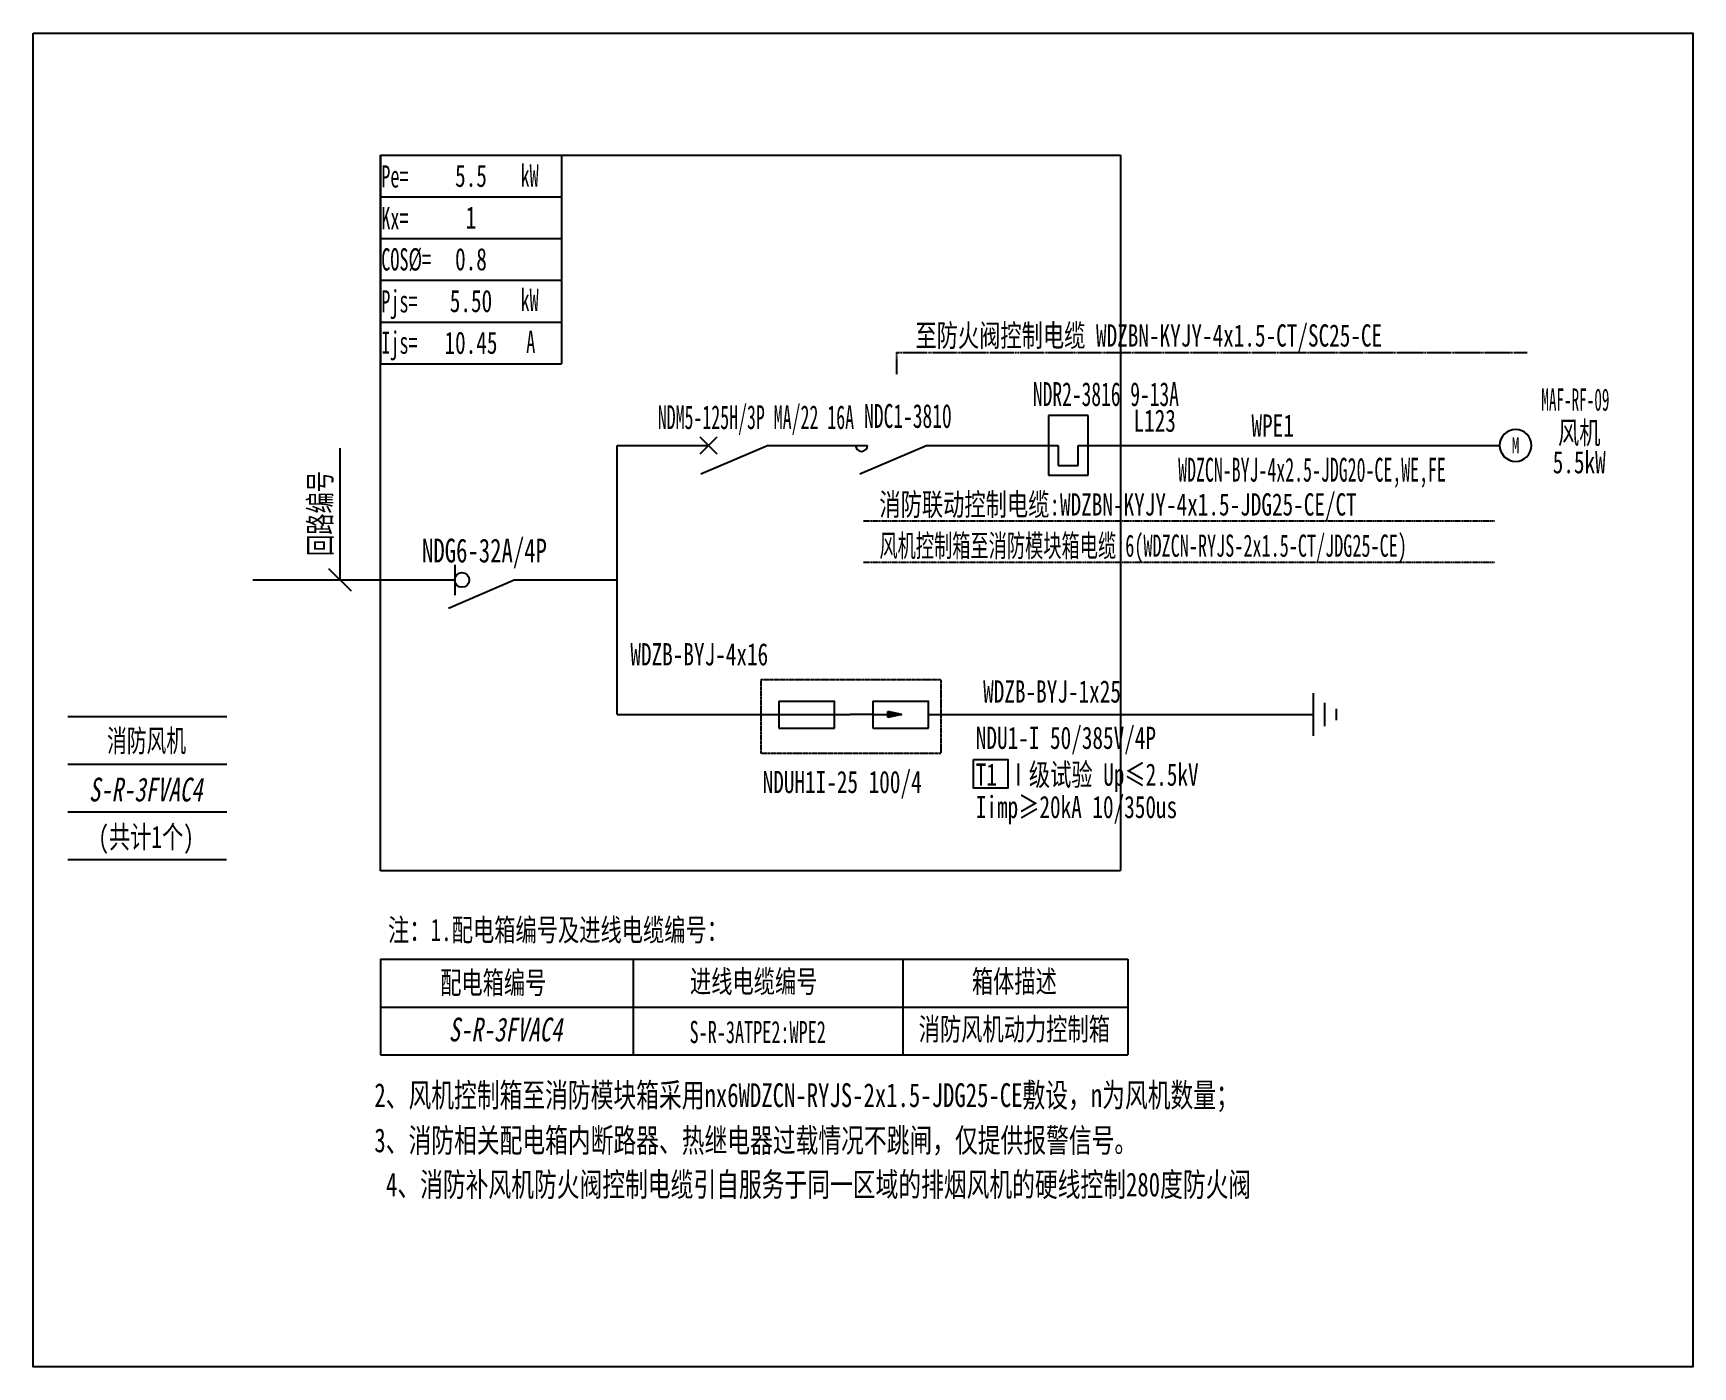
# Model space of a CAD drawing. Extents: x 398331 to 400714, y 326312 to 328226.
import ezdxf
from ezdxf.enums import TextEntityAlignment as Align

# ---------------------------------------------------------------- set-up
doc = ezdxf.new("R2010")
doc.units = 0
doc.header["$MEASUREMENT"] = 0
for name, pattern in [('DASHDOT', [1, 0.5, -0.25, 0, -0.25]), ('DASHED', [0.75, 0.5, -0.25]), ('DASHED2', [0.375, 0.25, -0.125])]:
    doc.linetypes.add(name, pattern=pattern)
for name, color, linetype in [('D_E_Eqpm(强电设备)', 100, 'Continuous'), ('D_E_Eqpm（强电设备）', 100, 'Continuous'), ('D_E_Text(强电文字)', 51, 'Continuous'), ('D_E_Text（强电文字）', 51, 'Continuous'), ('D_E_Wire(强电线缆)', 10, 'Continuous'), ('D_E_Wire（强电线缆）', 10, 'Continuous'), ('D_T_TableDim（表格尺寸）', 255, 'Continuous'), ('系统图', 220, 'Continuous')]:
    doc.layers.add(name, color=color, linetype=linetype)
doc.styles.add('$1$电气', font='', dxfattribs={"width": 0.7})
doc.styles.add('$1$电气箱', font='simhei.ttf', dxfattribs={"width": 0.8, "oblique": 10})
doc.styles.add('$3$电气', font='', dxfattribs={"width": 0.7})
doc.styles.add('电气', font='', dxfattribs={"width": 0.7})
doc.styles.add('电气箱', font='simhei.ttf', dxfattribs={"width": 0.8, "oblique": 10})
doc.styles.get('$1$电气').set_extended_font_data('SimSun')
doc.styles.get('$3$电气').set_extended_font_data('SimSun')
doc.styles.get('电气').set_extended_font_data('SimSun')

# ---------------------------------------------------------------- blocks, each defined once
blk = doc.blocks.new('A$C670F4C17')
at = {"layer": 'D_E_Wire（强电线缆）', "linetype": 'DASHDOT', "ltscale": 0.5}
blk.add_line((0, 0), (7936, 0), dxfattribs=at)
at = {"layer": 'D_E_Text（强电文字）', "style": '电气', "width": 0.7}
blk.add_text('消防联动控制电缆:WDZBN-KYJY-4x1.5-JDG25-CE/CT', height=280, dxfattribs=at).set_placement((198, 68))
blk = doc.blocks.new('A$C70CE04DF')
at = {"layer": 'D_E_Wire（强电线缆）', "linetype": 'DASHDOT', "ltscale": 0.5}
blk.add_line((0, 0), (7936, 0), dxfattribs=at)
at = {"layer": 'D_E_Text（强电文字）', "style": '电气', "width": 0.6}
blk.add_text('风机控制箱至消防模块箱电缆:6(WDZCN-RYJS-2x1.5-CT/JDG25-CE)', height=280, dxfattribs=at).set_placement((198, 68))
blk = doc.blocks.new('1')
at = {"layer": 'D_E_Eqpm(强电设备)'}
for p, q in [((-314387, 61832), (-314387, 61082)), ((-313887, 61832), (-314387, 61832)), ((-313887, 61082), (-313887, 61832)), ((-314262, 61457), (-314262, 61207)), ((-314012, 61207), (-314012, 61457)), ((-314262, 61207), (-314012, 61207)), ((-314387, 61082), (-313887, 61082))]:
    blk.add_line(p, q, dxfattribs=at)
blk = doc.blocks.new('电机')
at = {"layer": 'D_E_Eqpm（强电设备）'}
for start, end in [(90, 180), (180, 270), (0, 90), (270, 0)]:
    blk.add_arc((0, 0), 200, start, end, dxfattribs=at)
at = {"layer": 'D_E_Eqpm（强电设备）', "color": 51, "style": '电气', "width": 0.7}
blk.add_text('M', height=200, dxfattribs=at).set_placement((0, 0), align=Align.MIDDLE)

msp = doc.modelspace()

# ---------------------------------------------------------------- linework, layer by layer
at = {"linetype": 'DASHED'}
for p, q in [((398829.8, 327024), (398829.8, 328051.6)), ((398829.8, 328051.6), (399892.2, 328051.6)), ((399892.2, 328051.6), (399892.2, 327024)), ((399892.2, 327024), (398829.8, 327024))]:
    msp.add_line(p, q, dxfattribs=at)
at = {"linetype": 'DASHED2'}
msp.add_lwpolyline([(399376.5, 327298.8), (399634.4, 327298.8), (399634.4, 327192.5), (399376.5, 327192.5)], close=True, dxfattribs=at)
at = {"layer": 'D_E_Eqpm(强电设备)', "color": 100}
for p, q in [((399288.6, 327622.6), (399312.8, 327646.8)), ((399312.8, 327622.6), (399288.6, 327646.8)), ((399312.8, 327646.8), (399288.6, 327622.6)), ((399288.6, 327646.8), (399312.8, 327622.6)), ((399386.3, 327634.7), (399289.7, 327593.3)), ((399614.6, 327634.7), (399518, 327593.3))]:
    msp.add_line(p, q, dxfattribs=at)
at = {"layer": 'D_E_Eqpm(强电设备)'}
for p, q in [((399401.7, 327267.8), (399482, 327267.8)), ((399401.7, 327267.8), (399401.7, 327229)), ((399481.8, 327229), (399481.8, 327267.8)), ((399536.5, 327267.8), (399616.8, 327267.8)), ((399536.5, 327267.8), (399536.5, 327229)), ((399616.6, 327229), (399616.6, 327267.8)), ((399536.5, 327248.4), (399504.1, 327248.4)), ((399536.5, 327248.4), (399578.1, 327248.4)), ((399578.1, 327248.4), (399558, 327252.6)), ((399558, 327244.3), (399558, 327252.6)), ((399578.1, 327248.4), (399558, 327244.3)), ((399401.7, 327229), (399481.8, 327229)), ((399536.5, 327229), (399616.6, 327229))]:
    msp.add_line(p, q, dxfattribs=at)
at = {"layer": 'D_E_Eqpm(强电设备)', "color": 100}
msp.add_arc((399520.4, 327634.7), 8.56, 180, 0, dxfattribs=at)
at = {"layer": 'D_E_Eqpm(强电设备)'}
msp.add_solid([(399558, 327244.3), (399578.1, 327248.4), (399558, 327252.6)], dxfattribs=at)
at = {"layer": 'D_E_Eqpm（强电设备）'}
msp.add_line((398936.2, 327463.2), (398936.2, 327419.9), dxfattribs=at)
at = {"layer": 'D_E_Eqpm（强电设备）', "color": 100}
msp.add_line((398927.4, 327401.1), (399021.8, 327441.6), dxfattribs=at)
at = {"layer": 'D_E_Eqpm（强电设备）'}
msp.add_circle((398946.7, 327441.6), 10.5, dxfattribs=at)
at = {"layer": 'D_E_Text（强电文字）'}
for p, q in [((398829.8, 328051.6), (399089.5, 328051.6)), ((398829.8, 328051.6), (398829.8, 327752)), ((399089.5, 328051.6), (399089.5, 327752)), ((398829.8, 327991.7), (399089.5, 327991.7)), ((398829.8, 327931.7), (399089.5, 327931.7)), ((398829.8, 327871.8), (399089.5, 327871.8)), ((398829.8, 327811.9), (399089.5, 327811.9)), ((398829.8, 327752), (399089.5, 327752)), ((398771.8, 327441.6), (398771.8, 327631)), ((398788, 327425.4), (398755.7, 327457.7))]:
    msp.add_line(p, q, dxfattribs=at)
msp.add_lwpolyline([(399681, 327183.6), (399730.6, 327183.6), (399730.6, 327142.7), (399681, 327142.7)], close=True, dxfattribs=at)
at = {"layer": 'D_E_Wire(强电线缆)', "color": 10}
for p, q in [((399169.3, 327634.7), (399300.7, 327634.7)), ((399386.3, 327634.7), (399529, 327634.7)), ((399614.6, 327634.7), (399802.9, 327634.7)), ((399831.5, 327634.7), (400436.7, 327634.7))]:
    msp.add_line(p, q, dxfattribs=at)
at = {"layer": 'D_E_Wire（强电线缆）', "linetype": 'DASHDOT', "ltscale": 0.5}
for q in [(400476.4, 327767.9), (399570.7, 327736.5)]:
    msp.add_line((399570.7, 327767.9), q, dxfattribs=at)
at = {"layer": 'D_E_Wire（强电线缆）'}
for p, q in [((399169.3, 327248.4), (399169.3, 327634.7)), ((398646.3, 327441.6), (398936.2, 327441.6)), ((399021.8, 327441.6), (399169.3, 327441.6)), ((399169.3, 327248.4), (399169.3, 327292.3)), ((400169.2, 327218), (400169.2, 327279)), ((400185.8, 327231.8), (400185.8, 327265.1)), ((399169.3, 327248.4), (399504.1, 327248.4)), ((399616.6, 327248.4), (400169.2, 327248.4)), ((400202.4, 327240.1), (400202.4, 327256.8))]:
    msp.add_line(p, q, dxfattribs=at)
at = {"layer": 'D_T_TableDim（表格尺寸）', "color": 255}
for p, q in [((398380.6, 327245.8), (398608.9, 327245.8)), ((398380.6, 327177.3), (398608.9, 327177.3)), ((398380.6, 327108.8), (398608.9, 327108.8)), ((398380.6, 327108.8), (398608.9, 327108.8)), ((398380.6, 327108.8), (398608.9, 327108.8)), ((398380.6, 327108.8), (398608.9, 327108.8)), ((398380.6, 327108.8), (398608.9, 327108.8)), ((398380.6, 327040.3), (398608.8, 327040.3))]:
    msp.add_line(p, q, dxfattribs=at)
at = {"layer": 'D_T_TableDim（表格尺寸）', "ltscale": 3.5}
for p, q in [((398829.8, 326897), (399902.6, 326897)), ((398829.8, 326897), (398829.8, 326760)), ((399192.5, 326897), (399192.5, 326760)), ((399579.8, 326897), (399579.8, 326760)), ((399902.6, 326897), (399902.6, 326760)), ((398829.8, 326828.5), (399902.6, 326828.5)), ((398829.8, 326828.5), (399902.6, 326828.5)), ((399192.5, 326828.5), (399192.5, 326760)), ((399579.8, 326828.5), (399579.8, 326760)), ((398829.8, 326760), (399902.6, 326760))]:
    msp.add_line(p, q, dxfattribs=at)
at = {"layer": '系统图', "ltscale": 9973.992009}
msp.add_lwpolyline([(398331, 328226.5), (400714, 328226.5), (400714, 326312), (398331, 326312)], close=True, dxfattribs=at)

# ---------------------------------------------------------------- block references
at = {"layer": 'D_E_Eqpm(强电设备)', "color": 100, "xscale": 0.114142257027181, "yscale": 0.114142257027181, "zscale": 0.114142257027181}
msp.add_blockref('1', (435673.5, 320619.8), dxfattribs=at)
at = {"layer": 'D_E_Eqpm（强电设备）', "xscale": 0.114142257027181, "yscale": 0.114142257027181, "zscale": 0.114142257027181}
msp.add_blockref('电机', (400459.5, 327634.7), dxfattribs=at)
at = {"layer": 'D_E_Wire（强电线缆）', "xscale": 0.114142257027181, "yscale": 0.114142257027181, "zscale": 0.114142257027181}
for name, p in [('A$C670F4C17', (399523.4, 327526.3)), ('A$C70CE04DF', (399523.4, 327467.1))]:
    msp.add_blockref(name, p, dxfattribs=at)

# ---------------------------------------------------------------- texts
at = {"layer": 'D_E_Text(强电文字)', "color": 51, "style": '电气'}
for s, height, width, p in [('NDR2-3816 9-13A', 34.243, 0.6, (399766.5, 327691.3)), ('NDM5-125H/3P MA/22 16A', 34.243, 0.55, (399227.8, 327658.1)), ('NDC1-3810', 34.24, 0.6, (399524.1, 327659.9))]:
    msp.add_text(s, height=height, dxfattribs=dict(at, width=width)).set_placement(p)
at = {"layer": 'D_E_Text(强电文字)', "color": 51, "style": '电气', "width": 0.55}
msp.add_text('WDZCN-BYJ-4x2.5-JDG20-CE,WE,FE', height=34.243, dxfattribs=at).set_placement((400167.2, 327595.7), align=Align.MIDDLE)
at = {"layer": 'D_E_Text(强电文字)', "color": 51, "style": '$3$电气', "width": 0.7}
msp.add_text('NDG6-32A/4P', height=34.243, dxfattribs=at).set_placement((398979, 327466.7), align=Align.CENTER)
at = {"layer": 'D_E_Text(强电文字)', "style": '电气', "width": 0.7}
for s, p in [('WDZB-BYJ-4x16', (399188.5, 327318.9)), ('WDZB-BYJ-1x25', (399695, 327265.5)), ('T1 Ⅰ级试验 Up≤2.5kV ', (399684.5, 327146.2)), ('Iimp≥20kA 10/350us', (399684.5, 327099.7))]:
    msp.add_text(s, height=31.96, dxfattribs=at).set_placement(p)
at = {"layer": 'D_E_Text(强电文字)', "color": 51, "true_color": 0xffff7f, "style": '电气', "width": 0.7}
msp.add_text('NDU1-I 50/385V/4P', height=31.96, dxfattribs=at).set_placement((399684.5, 327199))
at = {"layer": 'D_E_Text（强电文字）', "linetype": 'Continuous', "style": '电气', "width": 0.6}
for s, height, p in [('Pe=', 31.96, (398830.8, 328005)), ('kW', 31.96, (399030.7, 328006.1)), ('Kx=', 31.96, (398830.8, 327944.9)), ('COS%%C=', 31.96, (398830.8, 327885.8)), ('Pjs=', 31.96, (398830.8, 327825.6)), ('kW', 31.96, (399030.7, 327827.6)), ('Ijs=', 31.96, (398830.8, 327766.3)), ('A', 32, (399038.9, 327767.6))]:
    msp.add_text(s, height=height, dxfattribs=at).set_placement(p)
at = {"layer": 'D_E_Text（强电文字）', "style": '电气', "width": 0.7}
for s, height, p in [('至防火阀控制电缆 WDZBN-KYJY-4x1.5-CT/SC25-CE ', 31.96, (399597.7, 327776.6)), ('L123', 31.96, (399910.9, 327654.3)), ('注：1.配电箱编号及进线电缆编号：', 31.96, (398840.5, 326923.2)), (' 2、风机控制箱至消防模块箱采用nx6WDZCN-RYJS-2x1.5-JDG25-CE敷设，n为风机数量；', 34.243, (398804.6, 326684.9)), (' 3、消防相关配电箱内断路器、热继电器过载情况不跳闸，仅提供报警信号。', 34.243, (398804.6, 326620)), ('4、消防补风机防火阀控制电缆引自服务于同一区域的排烟风机的硬线控制280度防火阀', 34.243, (398837.6, 326556.6))]:
    msp.add_text(s, height=height, dxfattribs=at).set_placement(p)
at = {"layer": 'D_E_Text（强电文字）', "color": 51, "style": '电气', "width": 0.5}
msp.add_text('MAF-RF-09', height=31.96, dxfattribs=at).set_placement((400545.4, 327684.5), align=Align.CENTER)
at = {"layer": 'D_E_Text（强电文字）', "color": 51, "style": '电气', "width": 0.7}
msp.add_text('WPE1', height=31.96, dxfattribs=at).set_placement((400080.3, 327647.3))
at = {"layer": 'D_E_Text（强电文字）'}
for s, style, width, p in [('风机', '电气', 0.7, (400550.9, 327653.5)), ('5.5kW', '电气', 0.7, (400550.9, 327611.1)), ('消防风机', '$1$电气', 0.65, (398493.8, 327211.4)), ('配电箱编号', '电气', 0.7, (398991.6, 326864.2)), ('进线电缆编号', '电气', 0.7, (399365.6, 326865.9)), ('箱体描述', '电气', 0.7, (399739.8, 326865.9)), ('S-R-3ATPE2:WPE2', '电气', 0.6, (399371.3, 326792.6)), ('消防风机动力控制箱', '电气', 0.7, (399739.8, 326797.4))]:
    msp.add_text(s, height=31.96, dxfattribs=dict(at, style=style, width=width)).set_placement(p, align=Align.MIDDLE)
at = {"layer": 'D_E_Text（强电文字）', "style": '$3$电气', "width": 0.7}
msp.add_text('回路编号', height=31.96, rotation=90, dxfattribs=at).set_placement((398758.9, 327476))
at = {"layer": 'D_E_Text（强电文字）', "color": 51, "true_color": 0xffff7f, "style": '电气', "width": 0.7}
msp.add_text('NDUH1I-25 100/4', height=31.96, dxfattribs=at).set_placement((399378.4, 327135.6))
at = {"layer": 'D_E_Text（强电文字）', "oblique": 10, "width": 0.7}
for style, p in [('$1$电气箱', (398492.5, 327140.7)), ('电气箱', (399009.1, 326796.2))]:
    msp.add_text('S-R-3FVAC4', height=34.24, dxfattribs=dict(at, style=style)).set_placement(p, align=Align.MIDDLE)
at = {"layer": 'D_E_Text（强电文字）', "style": '$1$电气', "width": 0.7}
msp.add_text('(共计1个)', height=31.96, dxfattribs=at).set_placement((398493.1, 327056.7), align=Align.CENTER)
at = {"layer": 'D_E_Text（强电文字）', "width": 259.65, "attachment_point": 5, "style": '电气'}
for s, insert, char_height in [('5.5', (398959.6, 328021.6), 31.96), ('1', (398959.6, 327961.7), 32), ('0.8', (398959.6, 327901.8), 31.96), ('{\\C200;5.50}', (398959.6, 327841.8), 31.96), ('{\\C200;10.45}', (398959.6, 327781.9), 31.96)]:
    msp.add_mtext(s, dxfattribs=dict(at, insert=insert, char_height=char_height))

doc.saveas('drawing.dxf')
